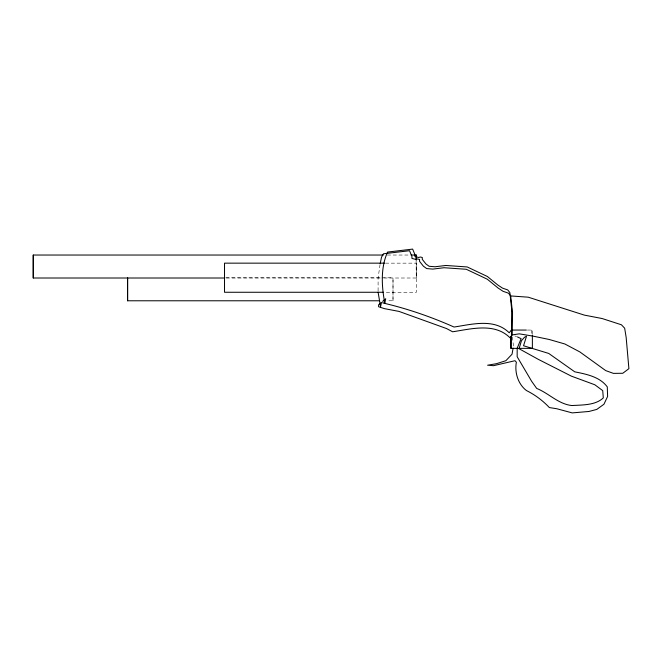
<?xml version="1.0" encoding="UTF-8"?>
<svg xmlns="http://www.w3.org/2000/svg" width="662" height="662" viewBox="0 0 662 662"><rect width="100%" height="100%" fill="white"/><g stroke="black" fill="none" stroke-linecap="round" stroke-linejoin="round"><path stroke-width="0.5" stroke-dasharray="3.31 2.48" d="M416.117 260.778L416.249 278.007L384.25 278.007M225.709 277.8L393.005 277.8L393.005 300.78L386.807 300.78M393.005 300.78L393.005 277.8M416.249 278.007L416.381 260.778M380.046 264.593L378.093 278.023L378.093 292.141M387.344 255.035L410.051 255.035M385.466 263.153L416.423 263.153L416.423 292.265L384.44 292.265M226.296 278.007L383.215 278.007M527.366 330.057L532.372 330.057L532.372 334.128M514.854 335.932L516.608 336.61M512.438 336.966L513.464 346.143M531.603 330.057L531.603 334.128"/><path stroke-width="0.99" d="M416.125 259.984L416.249 255.035L411.085 255.035M378.093 292.141L380.551 306.729L381.527 302.344L378.59 304.801L378.59 306.746L384.457 308.641L399.029 311.421L446.552 328.559L452.618 331.786C471.385 328.94 494.572 322.46 509.997 337.761L512.206 334.922L512.545 313.085L510.683 295.939L508.449 293.158L503.087 291.321L498.138 288.069L487.29 279.207L466.296 269.277L444.07 267.729L432.824 269.095L426.684 268.582L423.374 266.174L419.567 261.358L419.559 259.446L417.664 258.95L415.761 259.413L411.938 258.42L411.938 256.5L409.538 250.716L383.464 253.786L381.511 257.162L380.211 263.675M383.215 255.035L33.249 255.035L33.249 278.007L224.236 278.007M33.249 278.007L33.249 255.035M127.6 300.78L127.6 277.8L127.6 300.78L379.574 300.78M513.108 348.154L512.04 354.195L505.892 360.691L496.508 363.686L487.596 365.201L493.471 365.697L515.019 360.707L516.368 362.205C514.457 372.416 518.015 384.076 526.398 390.522C535.078 394.842 542.708 400.535 549.361 407.56L556.825 408.752L572.225 412.898L589.014 411.458L596.776 409.414L603.943 404.242L607.608 396.464L607.286 386.889C599.706 376.711 586.449 374.212 574.757 371.829L548.757 353.45L523.551 345.754L526.513 336.23L524.552 337.206L521.466 340.69L519.074 348.725L538.189 359.292L571.323 376.115L594.832 384.771L602.734 390.63L603.297 397.92C595.246 405.475 582.394 404.863 571.968 405.549C558.529 404.234 548.889 393.294 536.683 388.428L531.627 381.271L517.163 356.727L517.188 348.204L521.11 338.663L517.494 336.941M512.206 334.922L519.273 333.838L532.869 336.097L549.212 339.482L564.893 344L579.887 351.944L605.713 370.604L613.401 373.376L622.768 373.277L628.9 368.66L626.153 337.339L624.663 328.203L621.411 324.777L602.122 318.53L584.347 315.112L528.218 297.188L510.683 295.939M384.44 263.153L224.517 263.153L224.517 292.265L383.406 292.265M526.364 330.057L511.337 330.057L509.21 332.779C494.39 318.074 472.097 324.306 454.058 327.036C431.185 316.891 407.262 308.583 382.893 302.973L382.893 301.094L385.714 298.736L384.779 302.956C381.602 286.447 380.493 267.663 387.576 252.065L412.641 249.102L414.95 254.663L414.95 256.508L418.624 257.468L420.453 257.022L422.282 257.501L422.282 259.339L425.939 263.964L429.125 266.281L435.025 266.769L445.832 265.462L467.198 266.952L487.389 276.493L497.816 285.016L502.566 288.144L507.721 289.915L509.872 292.579L511.668 309.071L511.337 348.361M416.249 255.035L416.373 259.984M532.372 335.137L532.372 348.361L510.567 348.361L510.567 337.066"/></g></svg>
